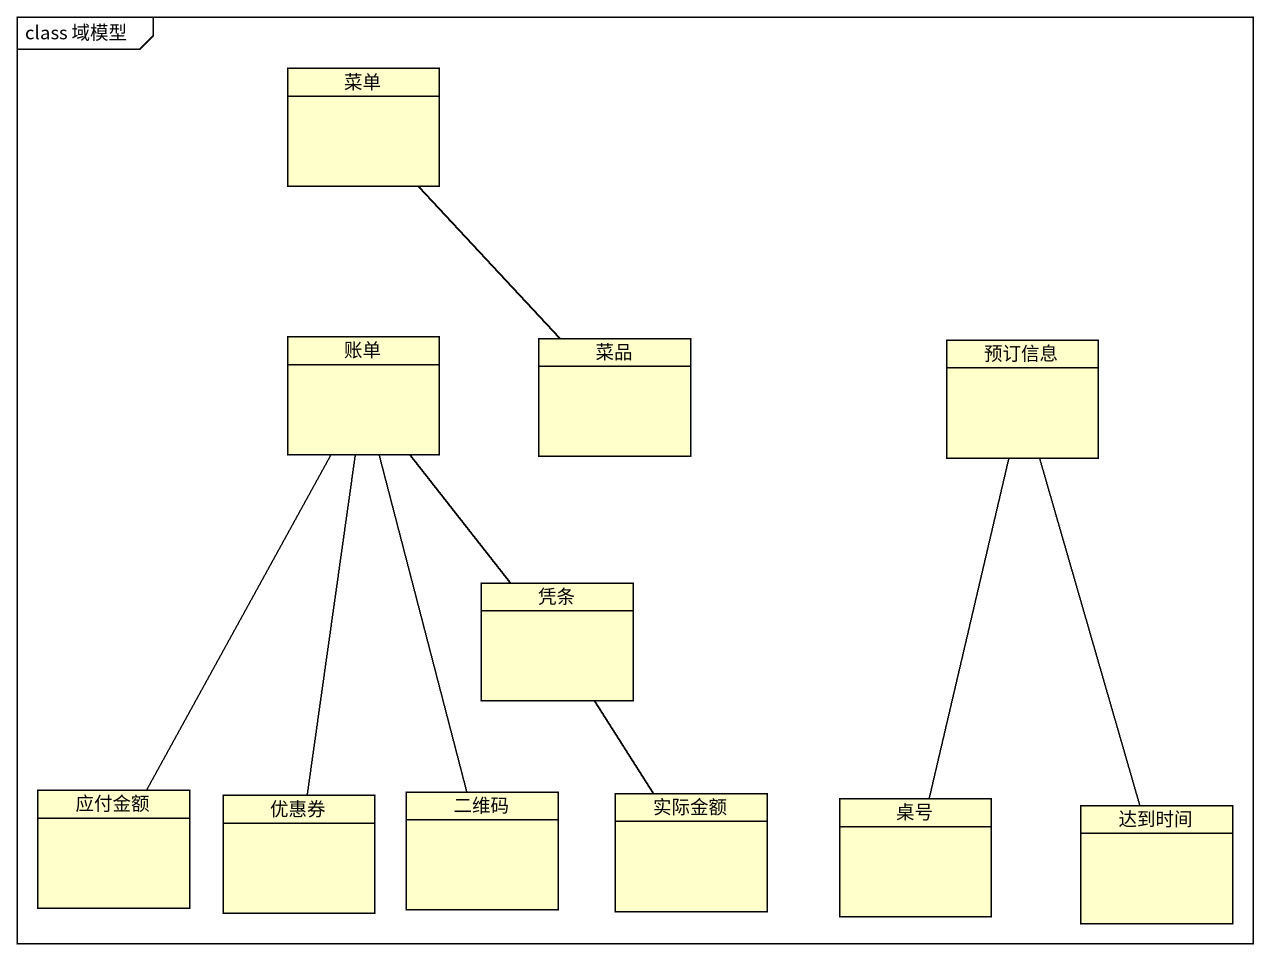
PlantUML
@startuml
mainframe class 域模型
hide circle
hide empty members
class 菜单
class 账单
class 菜品
class 预订信息
class 凭条
class 应付金额
class 优惠券
class 二维码
class 实际金额
class 桌号
class 达到时间
菜品 -up- 菜单
凭条 -up- 账单
应付金额 -up- 账单
优惠券 -up- 账单
二维码 -up- 账单
实际金额 -up- 凭条
桌号 -up- 预订信息
达到时间 -up- 预订信息
@enduml
